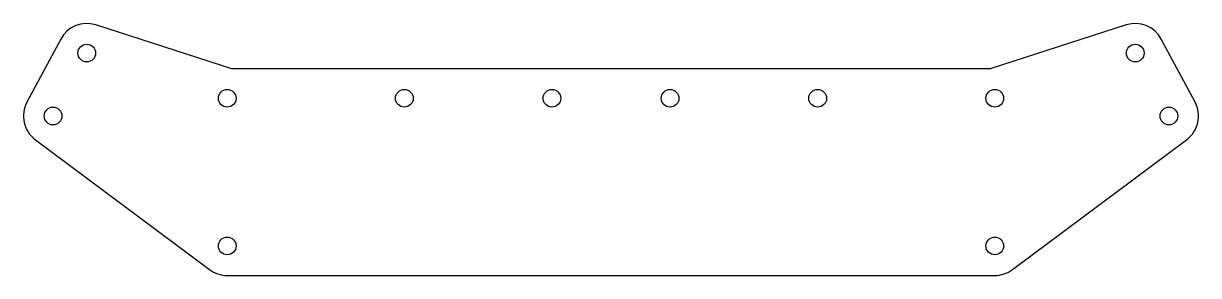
# Model space of a CAD drawing. Header units: millimetres. Extents: x -100 to 100, y -49 to -6.
import ezdxf

# ---------------------------------------------------------------- set-up
doc = ezdxf.new("R2010")
doc.units = ezdxf.units.MM

msp = doc.modelspace()

# ---------------------------------------------------------------- linework, layer by layer
msp.add_lwpolyline([(98.91, -19.64), (93.2, -8.98, 0.362349), (87.26, -6.58), (64.21, -14), (-64.21, -14), (-87.26, -6.58, 0.362349), (-93.2, -8.98), (-98.91, -19.64, 0.371224), (-97.49, -26.01), (-67.99, -48.01, 0.161581), (-65, -49), (65, -49, 0.161581), (67.99, -48.01), (97.49, -26.01, 0.371224)], format="xyb", close=True)
for centre in [(-88.79, -11.34), (88.79, -11.34), (-65, -19), (-35, -19), (-10, -19), (10, -19), (35, -19), (65, -19), (-94.5, -22), (94.5, -22), (-65, -44), (65, -44)]:
    msp.add_circle(centre, 1.5)

doc.saveas('drawing.dxf')
